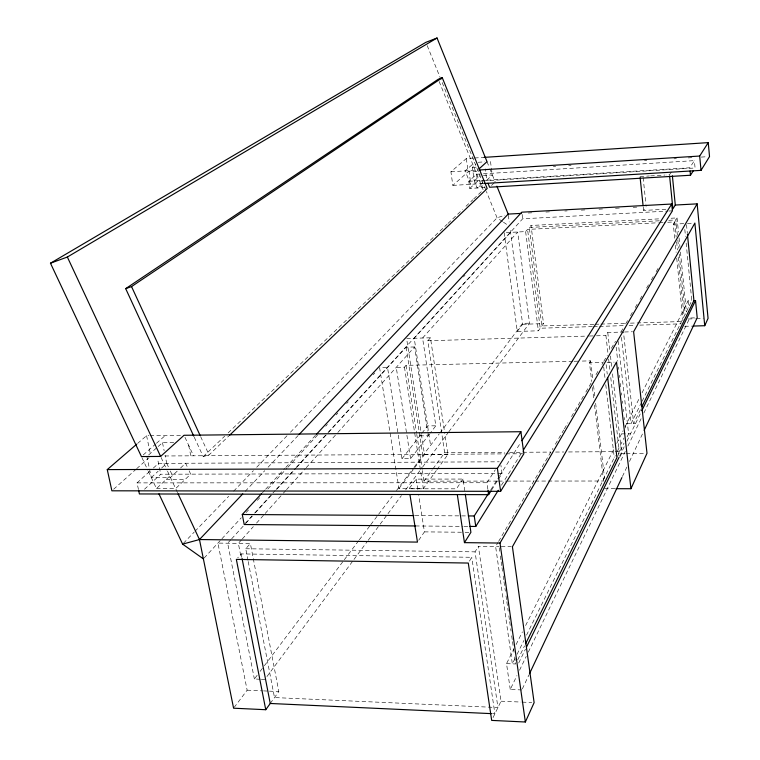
<?xml version="1.0" encoding="UTF-8"?>
<svg xmlns="http://www.w3.org/2000/svg" width="760" height="760" viewBox="0 0 760 760"><rect width="100%" height="100%" fill="white"/><g stroke="black" fill="none" stroke-linecap="round" stroke-linejoin="round"><path stroke-width="0.57" stroke-dasharray="3.8 2.85" d="M522.367 688.873L528.931 674.928M622.421 476.501L626.962 466.849M629.489 461.491L643.14 432.526M521.854 689.947L510.245 689.472L516.952 675.592M519.536 670.253L526.243 656.374M528.304 652.108L625.29 451.43M627.874 446.091L641.278 418.342M643.862 413.003L689.776 318.003L695.086 317.832M518.719 662.995L525.473 649.135M619.619 456.171L624.302 446.576M626.895 441.247L641.288 411.758M493.059 717.573L501.039 701.195L478.401 546.326L499.025 546.582M620.16 456.541L621.67 453.425L612.484 373.587M517.778 659.718L524.561 645.886M617.443 456.551L624.036 443.108M627.076 436.905L628.606 433.798L618.117 341.221M640.442 409.668L633.688 423.434L623.457 332.025L607.762 332.49L605.919 335.53L607.952 353.124M618.298 453.739L619.324 451.639L610.66 376.58M514.986 658.54L512.354 663.85L495.625 546.535L498.009 542.45M517.085 654.284L523.915 640.461M526.538 635.151L615.296 455.534M617.338 451.392L623.979 437.959M641.601 402.296L631.142 423.462L621.395 336.784M642.124 401.233L691.799 300.694L685.957 241.119M510.245 689.472L506.531 663.642L513.95 648.822M516.068 644.584L522.424 631.873M525.606 625.528L614.621 447.64M616.74 443.403L623.058 430.768M625.138 426.626L639.388 398.135M642.038 392.844L688.075 300.827L691.799 300.694M498.608 541.424L552.986 448.324M555.37 444.239L563.739 429.913M564.338 428.887L567.919 422.75M571.501 416.613L583.452 396.15M585.846 392.055L591.822 381.834M596.001 374.67L598.395 370.576M601.977 364.439L603.174 362.387L589.475 362.719L591.717 381.558M603.763 361.389L607.278 355.357M611.392 348.327L615.495 341.287M620.863 332.101L623.257 328.006M625.651 323.912L628.035 319.817M630.429 315.723L632.823 311.628M635.217 307.534L637.602 303.44M639.996 299.345L642.39 295.25M646.57 288.087L648.964 283.993M651.358 279.898L653.742 275.804M656.136 271.709L658.531 267.615M469.442 561.136L471.77 557.289L241.177 553.917L237.728 557.831M248.206 561.545L274.502 697.566L497.942 707.541L475.057 551.855L478.401 546.326M589.475 362.719L590.596 360.858L579.947 361.123M674.709 238.25L673.303 224.152L674.652 221.92L664.059 222.452M677.369 235.277L675.839 219.944L677.065 217.93L669.997 218.291M501.439 485.25L522.737 451.079M490.742 489.886L498.997 476.843M499.633 475.845L520.591 442.748M491.692 489.829L497.791 480.187M498.398 479.218L502.056 473.433L500.916 465.291M487.872 489.24L486.951 482.742L495.301 469.775M485.06 187.52L469.765 188.432L468.787 181.298L476.548 174.239L694.374 160.626L689.767 167.78L486.751 180.206L485.222 168.862M463.058 479.056L456.447 488.813L409.032 488.765L416.176 479.113L463.058 479.056L464.769 490.637M671.308 172.064L669.484 174.762L665.95 174.971M418.741 540.236L424.431 531.876L418.741 495.529M665.864 209.247L643.587 210.444L646.19 206.615M270.247 703.475L278.825 691.562L250.373 543.505L217.92 543.096L247.142 690.184L234.298 707.246M504.175 232.684L517.265 331.445L538.365 330.799L543.524 323.627L531.04 225.473L660.573 218.785M429.552 433.979L410.59 458.679L402.021 458.726L387.543 367.574L379.61 367.764L398.981 488.537L423.339 488.556L436.306 470.582M436.99 469.632L447.906 454.49L444.942 434.653M497.315 481.089L424.013 481.137L432.269 469.794M432.962 468.844L444.657 452.77L427.842 340.746L430.454 337.782L444.771 433.485M266.94 676.561L353.295 560.348M353.998 559.398L367.45 541.3M368.153 540.35L379.487 525.103M380.19 524.153L387.267 514.625M387.98 513.674L401.423 495.577M405.669 489.858L421.952 467.951M422.655 467.001L448.134 432.706M448.846 431.756L529.53 323.161L517.683 231.999L422.57 338.019L435.831 425.799L430.245 433.067M260.176 679.231L254.372 678.994L257.231 675.203M260.081 671.422L263.653 666.691M264.366 665.741L343.615 560.661M344.327 559.721L358.606 540.788M359.328 539.837L370.034 525.635M370.747 524.694L377.891 515.223M378.603 514.283L392.169 496.289M396.454 490.608L413.582 467.894M414.295 466.944L439.128 434.026M439.84 433.077L522.576 323.38L529.53 323.161M398.981 488.537L413.867 468.758M414.58 467.818L424.507 454.632L421.43 434.691M517.265 331.445L522.652 324.292L509.969 227.725M402.021 458.726L421.24 434.065M421.942 433.152L427.595 425.894L435.831 425.799M247.988 560.376L245.737 548.748L250.373 543.505M506.322 232.579L525.625 231.6L527.563 229.406L658.179 222.756M593.826 324.311L541.851 325.945L529.283 227.458L531.04 225.473M410.59 458.679L396.245 367.365L404.462 367.166L406.058 365.36L572.85 361.294M241.509 539.828L238.345 543.352L241.062 557.308M242.298 538.954L253.346 526.633M256.51 523.108L264.404 514.311M265.192 513.437L282.558 494.076M283.347 493.192L285.712 490.551M286.501 489.678L305.453 468.559M306.242 467.675L337.031 433.361M337.82 432.478L414.57 346.94L427.443 431.119M245.005 523.64L253.783 514.007M254.581 513.133L272.137 493.858M272.935 492.983L275.329 490.352M276.127 489.478L295.269 468.454M296.067 467.58L327.19 433.418M327.988 432.535L522.671 218.794L667.679 211.1M230.84 539.723L227.667 543.219L254.372 678.994M231.638 538.85L245.166 523.991M245.955 523.117L252.32 516.125M255.502 512.63L272.203 494.285M276.982 489.041L296.067 468.065M296.865 467.191L327.892 433.115M328.681 432.24L406.115 347.177L414.57 346.94M510.625 232.361L414.219 338.266L430.568 445.369M262.418 492.727L264.831 490.114M265.639 489.24L284.971 468.331M285.779 467.457L315.59 435.224M204.145 558.039L221.141 539.609M221.948 538.736L241.252 517.797M246.078 512.563L248.491 509.95M257.336 500.356L259.749 497.733M267.795 489.012L287.099 468.074M287.907 467.21L317.67 434.929M325.717 426.208L327.322 424.46M336.176 414.865L337.782 413.126M346.626 403.522L348.241 401.784M373.179 374.737L374.784 372.998M463.381 276.916L464.987 275.187M245.204 491.331L264.803 470.668M268.071 467.219L298.291 435.366M183.435 543.286L194.132 532.181M194.959 531.325L228.712 496.299M233.652 491.169L253.403 470.668M256.699 467.257L287.156 435.641M290.453 432.231L497.068 217.816L504.849 215.203M491.473 185.45L494.323 182.723M194.275 437.237L203.224 456.617L209.066 454.898L228.75 436.05M203.224 456.617L224.694 436.164M228.123 432.896L447.099 224.276M447.963 223.459L462.555 209.551M465.994 206.273L472.862 199.737M473.727 198.911L482.305 190.732M177.194 471.162L170.458 477.498L151.287 477.527L146.88 456.522M180.566 467.998L185.62 463.248L187.919 468.198M486.751 180.206L492.356 174.933L483.36 175.493M148.323 471.238L156.475 488.566L171.807 474.183L169.508 469.252M482.799 182.656L477.109 187.995L474.249 180.965L472.387 167.399L475.684 164.474M144.523 489.221L160.759 474.212L502.056 473.433M469.765 188.432L477.508 181.279L482.239 180.984M151.287 477.527L158.156 471.219M161.585 468.065L166.744 463.334L165.091 455.297M474.249 180.965L479.987 175.702M138.463 489.525L137.047 482.885L149.929 471.181M153.358 468.055L158.507 463.372L499.253 461.805M113.648 489.231L135.784 469.49M136.667 468.702L149.064 457.653M148.618 454.983L157.291 447.279M158.156 446.509L162.488 442.662L173.745 442.558M473.394 158.08L466.308 158.545L450.917 171.788L452.837 185.392L468.131 171.788L478.781 171.114M143.184 454.993L155.572 444.068M156.456 443.289L165.3 435.48M137.645 443.394L146.575 435.68L148.922 435.651M474.572 158.004L484.015 157.386M478.163 162.279L484.804 161.842M472.387 167.399L476.862 167.114M450.917 171.788L477.717 170.097M553.337 166.411L555.702 166.259M568.717 165.442L571.083 165.291M644.452 160.664L646.817 160.512M674.025 158.792L676.4 158.65M688.227 157.899L691.781 157.671M701.242 157.082L707.161 156.702M468.787 181.298L484.481 180.339M483.417 180.918L695.077 167.989L694.374 160.626M452.837 185.392L483.18 183.559M479.019 186.2L484.68 185.858M640.005 176.529L649.439 175.959M650.617 175.892L664.762 175.037M528.228 212.999L531.772 212.809M545.927 212.049L549.461 211.85M564.803 211.023L567.159 210.9M581.314 210.13L584.848 209.94M599.003 209.171L602.547 208.981M615.524 208.278L620.236 208.022M633.213 207.318L636.756 207.129M668.866 211.033L672.4 210.852M529.283 227.458L661.656 220.675M668.753 220.305L675.839 219.944M659.347 222.699L662.881 222.518M673.303 224.152L684.237 223.601M687.458 223.44L693.813 223.117M522.652 324.292L543.524 323.627M688.275 318.991L695.257 318.763M696.426 318.734L703.408 318.506M595.004 324.273L599.725 324.121M600.913 324.083L625.717 323.304M630.439 323.152L682.413 321.518M592.372 326.601L540.217 328.225L527.563 229.406M593.55 326.562L598.291 326.42M599.478 326.382L624.369 325.603M629.109 325.46L635.037 325.27M639.778 325.128L681.264 323.836M684.722 326.315L691.79 326.106M430.454 337.782L406.6 338.494L421.249 433.523M624.587 331.987L632.491 331.749M427.842 340.746L588.231 336.053M589.408 336.015L595.308 335.844M596.486 335.806L605.919 335.53M574.038 361.266L578.769 361.152M607.059 362.301L614.156 362.13M626.686 423.51L635.597 423.405M150.09 435.641L184.034 435.28M419.824 435.879L428.155 435.793L427.614 432.288M621.509 433.874L630.543 433.779M444.657 452.77L504.849 452.38M509.57 452.352L550.876 452.086M555.598 452.048L563.853 452M568.575 451.962L619.324 451.639M164.939 455.981L504.925 453.881M506.103 453.872L522.681 453.777M424.507 454.632L447.906 454.49M621.67 453.425L625.128 453.406M626.278 453.397L644.698 453.283M166.25 479.398L185.221 479.38M498.493 481.089L505.59 481.08M506.768 481.08L533.966 481.061M535.144 481.061L546.972 481.051M548.15 481.051L603.716 481.013M137.047 482.885L486.951 482.742M604.494 488.699L614.85 488.708M156.475 488.566L175.636 488.575L190.684 474.135L188.385 469.186M415.065 515.593L467.134 515.917M415.511 525.958L462.773 526.357M463.952 526.366L468.683 526.404M424.431 531.876L463.933 532.256M465.091 532.266L470.905 532.323M501.258 546.611L511.3 546.734M245.737 548.748L475.057 551.855M506.531 663.642L515.688 663.974L515.356 661.628M261.335 679.278L264.822 679.421M247.142 690.184L262.399 690.85M263.568 690.897L268.261 691.096M269.439 691.153L278.825 691.562M501.039 701.195L521.122 702.069M522.31 702.116L531.762 702.525M492.537 713.688L494.903 713.792L471.77 557.289M502.531 221.559L497.068 217.816L486.372 191.444M503.443 222.186L507.993 225.311M141.911 457.605L147.829 470.193M166.744 463.334L169.043 468.264M161.101 457.491L167.01 470.126M167.504 471.181L177.621 492.822M184.965 437.294L193.534 455.81M200.668 436.667L209.066 454.898M470.592 184.319L465.12 170.895L474.63 162.507L485.925 190.342M427.196 45.609L474.183 161.414M439.128 81.462L483.17 189.914M487.017 161.7L489.478 167.808M489.886 168.825L495.178 181.906M146.575 435.68L150.594 454.936M158.023 461.044L160.759 474.212M162.488 442.662L164.141 450.699M188.698 445.351L190.798 455.82M241.177 553.917L241.851 557.403M416.176 479.113L417.829 489.668M406.058 365.36L416.575 433.19M416.765 434.359L422.199 469.442M422.38 470.62L424.013 481.137M404.462 367.166L423.339 488.556M406.115 347.177L419.102 431.214M419.283 432.373L422.864 455.591M499.187 547.751L499.69 551.275M500.356 555.968L501.02 560.671M501.192 561.839L501.856 566.542M502.028 567.711L502.522 571.235M503.186 575.928L503.861 580.621M504.022 581.799L505.362 591.185M506.027 595.887L506.692 600.581M506.853 601.758L508.193 611.144M508.858 615.837L509.523 620.54M509.694 621.708L510.52 627.579M510.692 628.757L511.024 631.104M511.689 635.797L512.354 640.49M512.525 641.668L513.361 647.539M513.522 648.707L514.026 652.232M514.691 656.925L515.194 660.45M466.308 158.545L468.131 171.788M476.548 174.239L477.508 181.279M468.958 170.648L470.829 184.309M490.494 161.538L492.29 175M508.326 215.222L509.219 222.024M525.625 231.6L538.365 330.799M522.111 214.386L522.671 218.794M592.42 387.448L593.683 398.041M594.529 405.108L603.516 480.453M590.596 360.858L592.838 379.705M593.541 385.595L594.804 396.197M595.64 403.265L604.618 478.658M606.147 364.676L607.24 374.091M603.725 367.089L605.093 378.851M605.777 384.721L614.27 457.596M607.762 332.49L609.919 351.272M610.461 355.974L611.809 367.716M608.627 358.986L609.843 369.541M616.16 347.149L617.756 361.209M618.422 367.061L618.697 369.408M619.362 375.259L619.628 377.606M620.293 383.458L620.692 386.973M621.357 392.834L621.623 395.171M622.288 401.033L622.554 403.37M623.219 409.231L623.485 411.568M624.15 417.43L624.416 419.767M625.091 425.628L625.356 427.975M643.216 206.929L643.587 210.444M643.14 177.583L645.943 204.298M688.075 300.827L688.76 307.695M677.065 217.93L678.461 232.037M679.05 237.918L679.981 247.323M680.447 252.025L686.403 311.97M677.844 239.998L678.661 248.254M679.25 254.153L685.244 314.327M674.652 221.92L676.172 237.13M676.637 241.813L677.454 250.002M678.158 257.022L684 315.533M675.422 245.299L676.125 252.348M676.713 258.219L682.955 320.483M686.508 224.656L687.306 232.835M684.808 229.434L685.501 236.445"/><path stroke-width="1.14" d="M178.115 493.886L199.471 539.543L233.586 708.197L265.753 709.716L236.35 559.389L468.284 563.056L491.682 720.404L525.359 722L534.128 702.63L512.411 546.744L616.512 362.073L630.952 488.718L615.999 488.708M630.952 488.718L646.997 453.273L633.621 331.721L694.878 223.06L704.739 325.707L692.968 326.069M704.739 325.707L708.063 318.354L697.148 203.861L675.288 205.038L672.894 208.876L669.598 175.93M529.435 673.854L621.908 477.574M644.147 430.378L697.205 317.765L695.533 300.561L693.928 300.618L642 406.495M526.519 647.007L619.096 457.235M641.801 410.704L695.533 300.561M525.606 643.758L616.93 457.587L607.649 377.615M525.359 722L500.004 543.058L697.148 203.861M484.367 183.483L701.024 170.364L709.526 156.56L708.244 142.623L484.015 157.386M136.752 444.163L107.264 469.604L111.881 490.808L500.612 491.321L523.868 453.767L520.904 431.718L184.034 435.28L160.607 456.437L141.417 456.56L50.474 263.216L425.866 42.332L437.038 38L487.017 161.7L479.161 168.786M469.86 526.414L475.769 526.461L498.313 490.276M523.364 450.072L672.4 210.852L671.716 204.031L521.825 212.182L316.397 434.349M500.004 543.058L464.455 542.64L470.905 532.323L465.281 494.114M475.769 526.461L474.23 515.964L489.478 491.891M521.854 440.743L671.716 204.031M138.7 490.637L139.403 493.953L488.651 494.656L491.083 490.789M487.977 183.217L489.601 187.245L690.489 175.246L693.357 170.706M701.024 170.364L699.684 156.037L708.244 142.623M500.612 491.321L497.392 468.322L520.904 431.718M265.753 709.716L270.247 703.475L242.079 558.562M415.511 525.958L244.207 524.524L242.278 514.501L261.611 493.591M158.982 493.905L182.609 544.131L199.471 539.543L242.754 493.914M299.108 434.501L508.174 214.092L521.151 213.389M229.605 435.224L487.198 188.527L442.282 77.738L438.235 79.268L125.685 288.638L193.781 436.164M125.685 288.638L131.537 286.587L442.282 77.738M50.474 263.216L67.355 257.032L437.038 38M478.895 170.022L699.684 156.037M107.264 469.604L497.392 468.322M242.278 514.501L413.877 515.584M468.322 515.926L474.23 515.964M199.471 539.543L417.468 542.098L409.944 494.57M270.247 703.475L491.359 713.63M182.609 544.131L203.376 558.875M67.355 257.032L160.607 456.437M131.537 286.587L200.174 435.603M496.907 186.19L508.174 214.092M457.32 494.656L464.455 542.64M488.034 490.323L488.651 494.656M640.129 177.697L643.093 205.761M672.381 175.835L675.288 205.038M687.42 234.004L693.928 300.618M690.07 170.981L690.489 175.246"/></g></svg>
